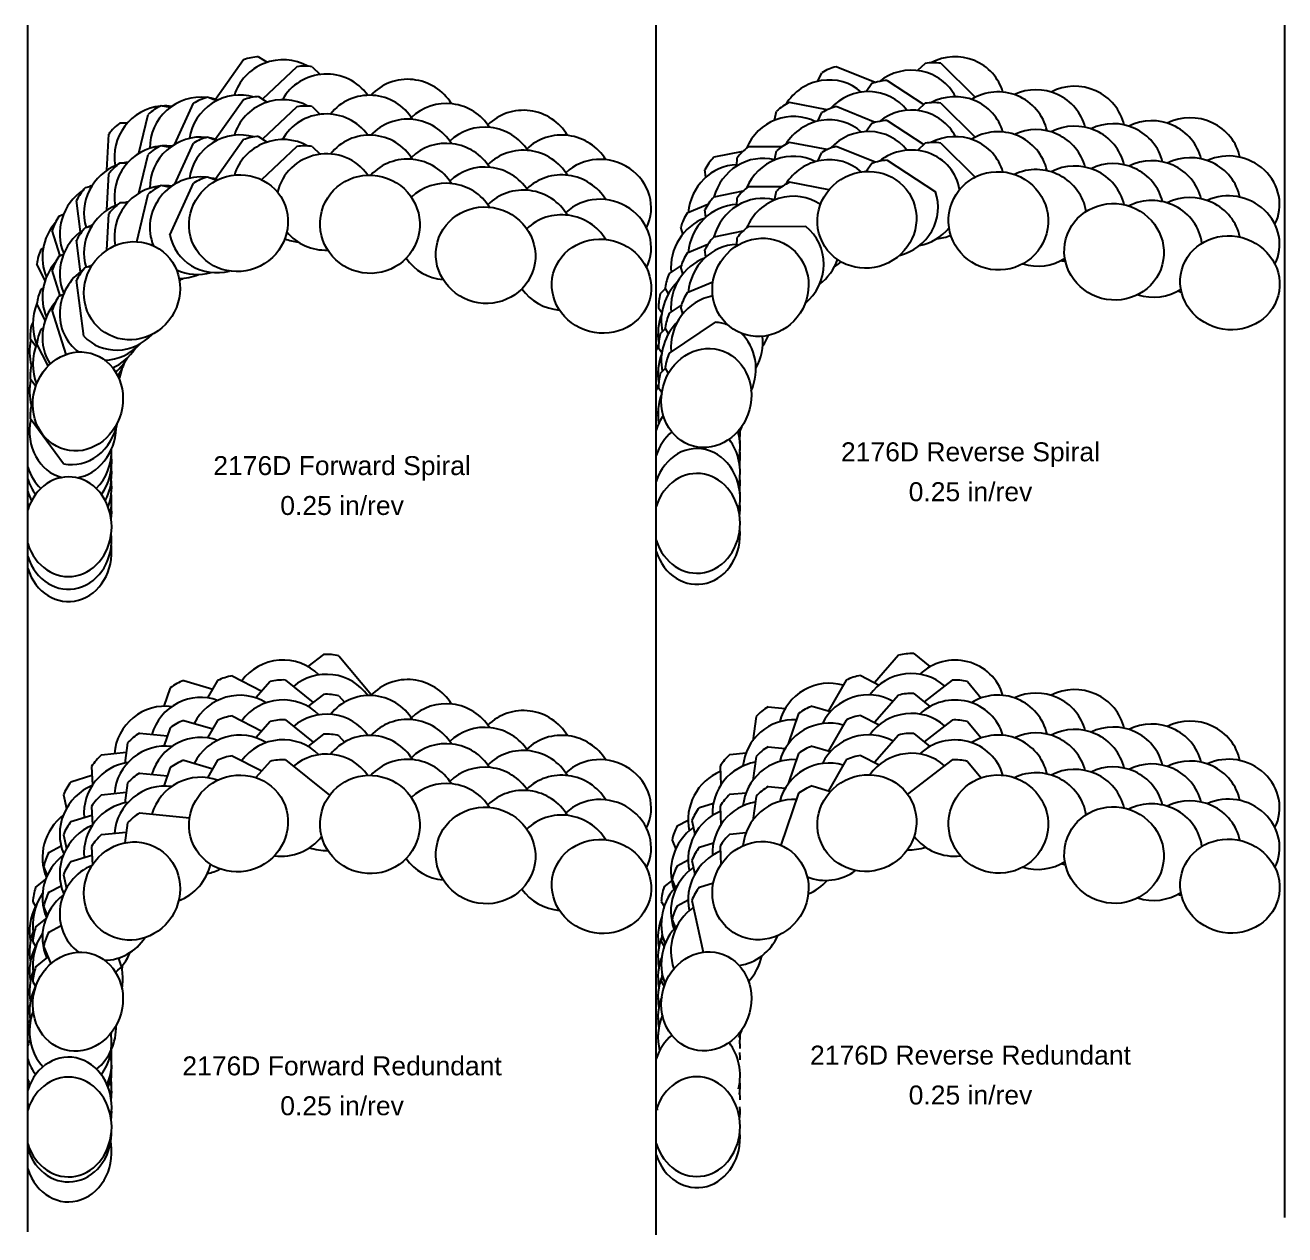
# Model space of a CAD drawing. Header units: inches. Extents: x -7.89 to 0, y -6.46 to 1.12.
import ezdxf
from ezdxf.enums import TextEntityAlignment as Align

# ---------------------------------------------------------------- set-up
doc = ezdxf.new("R2010")
doc.units = ezdxf.units.IN
doc.header["$MEASUREMENT"] = 0
for name, color, linetype, true_color in [('Blade_1', 30, 'Continuous', 0xff7f00), ('Blade_2', 7, 'Continuous', 0xcccc00), ('Blade_3', 7, 'Continuous', 0x00cc00), ('Blade_4', 7, 'Continuous', 0x00cccc), ('Blade_5', 7, 'Continuous', 0x0066cc), ('Blade_6', 190, 'Continuous', 0x7f00ff)]:
    doc.layers.add(name, color=color, linetype=linetype, true_color=true_color)
doc.layers.add('Gage_Line', color=7, linetype='Continuous')
doc.styles.get("Standard").update_dxf_attribs({"font": 'arial.ttf'})

msp = doc.modelspace()

# ---------------------------------------------------------------- linework, layer by layer
at = {"layer": 'Blade_1'}
for centre, major_axis, ratio, start_param, end_param in [((-1.7943, 0.3935), (0.3019, -0.0809), 0.984808, 6.757505, 8.681427), ((-6.555, 0.3785), (0.2793, 0.1401), 0.963048, 0.799484, 2.557183), ((-5.7318, 0.3722), (0.3019, -0.0809), 0.984808, 7.081616, 9.026073), ((-2.6175, 0.3998), (0.2793, 0.1401), 0.963048, 6.463639, 8.232164), ((-5.0068, 0.178), (0.3019, -0.0809), 0.965926, 7.098248, 8.910519), ((-1.0693, 0.1993), (0.3019, -0.0809), 0.965926, 6.766873, 8.588475), ((-6.555, 0.1285), (0.2793, 0.1401), 0.963048, 0.799484, 2.557183), ((-5.7318, 0.1222), (0.3019, -0.0809), 0.984808, 7.081616, 9.026073), ((-2.6175, 0.1498), (0.2793, 0.1401), 0.963048, 6.463639, 8.232164), ((-1.7943, 0.1435), (0.3019, -0.0809), 0.984808, 6.757505, 8.681427), ((-0.3433, 0.0048), (0.3019, -0.0809), 0.939693, 6.09199, 8.57788), ((-7.2224, -0.0447), (0.1702, 0.2621), 0.948815, 0.90895, 2.467674), ((-7.2224, -0.0447), (0.1702, 0.2621), 0.948815, 0.683458, 0.779536), ((-5.0068, -0.072), (0.3019, -0.0809), 0.965926, 7.098248, 8.910519), ((-4.2808, -0.0165), (0.3019, -0.0809), 0.939693, 6.09199, 8.902875), ((-3.2849, -0.0234), (0.1702, 0.2621), 0.948815, 6.587454, 8.191588), ((-1.0693, -0.0507), (0.3019, -0.0809), 0.965926, 6.766873, 8.588475), ((-7.2224, -0.2947), (0.1702, 0.2621), 0.948815, 0.683458, 0.779536), ((-4.2808, -0.2665), (0.3019, -0.0809), 0.939693, 6.09199, 8.902875), ((-3.2849, -0.2734), (0.1702, 0.2621), 0.948815, 6.587454, 8.191588), ((-0.3433, -0.2452), (0.3019, -0.0809), 0.939693, 6.09199, 8.57788), ((-7.2224, -0.2947), (0.1702, 0.2621), 0.948815, 0.90895, 2.467674), ((-3.6241, -0.7171), (0.0812, 0.3018), 0.896171, 7.266464, 8.363744), ((-7.5616, -0.7384), (0.0812, 0.3018), 0.896171, 1.432444, 2.277571), ((-3.6241, -0.9671), (0.0812, 0.3018), 0.896171, 7.266464, 8.363744), ((-7.5616, -0.9884), (0.0812, 0.3018), 0.896171, 1.432444, 2.277571), ((-7.5616, -0.9884), (0.0812, 0.3018), 0.896171, 4.588932, 4.802907), ((-3.6829, -1.5022), (0, 0.3125), 0.866025, 4.678463, 4.821782), ((-7.6204, -1.5235), (0, 0.3125), 0.866025, 4.678463, 4.678722), ((-7.6204, -2.0235), (0, 0.3125), 0.866025, 1.916735, 7.508043), ((-7.6204, -1.7735), (0, 0.3125), 0.866025, 4.300872, 4.834829), ((-3.6829, -2.0022), (0, 0.3125), 0.866025, 1.916735, 7.508043), ((-3.6829, -1.7522), (0, 0.3125), 0.866025, 4.561732, 4.821782), ((-7.6204, -1.7735), (0, 0.3125), 0.866025, 1.916735, 1.982313), ((-6.555, -3.3831), (0.2793, 0.1401), 0.963048, 6.810381, 8.513276), ((-5.7318, -3.3894), (0.3019, -0.0809), 0.984808, 7.081616, 9.026073), ((-2.6175, -3.3808), (0.2793, 0.1401), 0.963048, 6.849893, 8.524975), ((-1.7943, -3.3871), (0.3019, -0.0809), 0.984808, 6.757505, 8.681427), ((-5.0068, -3.5836), (0.3019, -0.0809), 0.965926, 7.098248, 8.910519), ((-1.7943, -3.6371), (0.3019, -0.0809), 0.984808, 6.757505, 8.681427), ((-1.0693, -3.5813), (0.3019, -0.0809), 0.965926, 6.766873, 8.588475), ((-6.555, -3.6331), (0.2793, 0.1401), 0.963048, 6.810381, 8.513276), ((-5.7318, -3.6394), (0.3019, -0.0809), 0.984808, 7.081616, 9.026073), ((-2.6175, -3.6308), (0.2793, 0.1401), 0.963048, 6.849893, 8.524975), ((-4.2808, -3.7781), (0.3019, -0.0809), 0.939693, 6.09199, 8.902875), ((-0.3433, -3.7758), (0.3019, -0.0809), 0.939693, 6.09199, 8.57788), ((-7.2224, -3.8063), (0.1702, 0.2621), 0.948815, 6.966643, 8.535827), ((-5.0068, -3.8336), (0.3019, -0.0809), 0.965926, 7.098248, 8.910519), ((-3.2849, -3.804), (0.1702, 0.2621), 0.948815, 6.991856, 8.50098), ((-1.0693, -3.8313), (0.3019, -0.0809), 0.965926, 6.766873, 8.588475), ((-4.2808, -4.0281), (0.3019, -0.0809), 0.939693, 6.09199, 8.902875), ((-0.3433, -4.0258), (0.3019, -0.0809), 0.939693, 6.09199, 8.57788), ((-7.2224, -4.0563), (0.1702, 0.2621), 0.948815, 6.966643, 8.535827), ((-3.2849, -4.054), (0.1702, 0.2621), 0.948815, 6.991856, 8.50098), ((-7.5616, -4.5), (0.0812, 0.3018), 0.896171, 1.190706, 2.065495), ((-3.6241, -4.4977), (0.0812, 0.3018), 0.896171, 7.266464, 8.560756), ((-7.5616, -4.75), (0.0812, 0.3018), 0.896171, 1.190706, 2.065495), ((-3.6241, -4.7477), (0.0812, 0.3018), 0.896171, 7.266464, 8.560756), ((-7.5616, -4.75), (0.0812, 0.3018), 0.896171, 4.801008, 4.879936), ((-7.6204, -5.2851), (0, 0.3125), 0.866025, 7.386571, 7.508043), ((-3.6829, -5.2828), (0, 0.3125), 0.866025, 4.678463, 4.821782), ((-7.6204, -5.2851), (0, 0.3125), 0.866025, 4.559861, 4.678722), ((-7.6204, -5.7851), (0, 0.3125), 0.866025, 1.916735, 7.508043), ((-7.6204, -5.5351), (0, 0.3125), 0.866025, 4.511031, 4.963069), ((-3.6829, -5.7828), (0, 0.3125), 0.866025, 1.916735, 7.508043), ((-3.6829, -5.5328), (0, 0.3125), 0.866025, 4.561732, 4.821782), ((-7.6204, -5.5351), (0, 0.3125), 0.866025, 1.916735, 1.982313), ((-3.6829, -5.5541), (0, 0.3125), 0.866025, 1.916735, 1.982313)]:
    msp.add_ellipse(centre, major_axis=major_axis, ratio=ratio, start_param=start_param, end_param=end_param, dxfattribs=at)
for centre, major_axis, ratio in [((-2.6175, -0.1002), (0.2793, 0.1401), 0.963048), ((-6.555, -0.1215), (0.2793, 0.1401), 0.963048), ((-5.7318, -0.1278), (0.3019, -0.0809), 0.984808), ((-1.7943, -0.1065), (0.3019, -0.0809), 0.984808), ((-5.0068, -0.322), (0.3019, -0.0809), 0.965926), ((-1.0693, -0.3007), (0.3019, -0.0809), 0.965926), ((-7.2224, -0.5447), (0.1702, 0.2621), 0.948815), ((-4.2808, -0.5165), (0.3019, -0.0809), 0.939693), ((-3.2849, -0.5234), (0.1702, 0.2621), 0.948815), ((-0.3433, -0.4952), (0.3019, -0.0809), 0.939693), ((-7.5616, -1.2384), (0.0812, 0.3018), 0.896171), ((-3.6241, -1.2171), (0.0812, 0.3018), 0.896171), ((-6.555, -3.8831), (0.2793, 0.1401), 0.963048), ((-5.7318, -3.8894), (0.3019, -0.0809), 0.984808), ((-2.6175, -3.8808), (0.2793, 0.1401), 0.963048), ((-1.7943, -3.8871), (0.3019, -0.0809), 0.984808), ((-5.0068, -4.0836), (0.3019, -0.0809), 0.965926), ((-1.0693, -4.0813), (0.3019, -0.0809), 0.965926), ((-7.2224, -4.3063), (0.1702, 0.2621), 0.948815), ((-4.2808, -4.2781), (0.3019, -0.0809), 0.939693), ((-3.2849, -4.304), (0.1702, 0.2621), 0.948815), ((-0.3433, -4.2758), (0.3019, -0.0809), 0.939693), ((-3.6241, -4.9977), (0.0812, 0.3018), 0.896171), ((-7.5616, -5), (0.0812, 0.3018), 0.896171)]:
    msp.add_ellipse(centre, major_axis=major_axis, ratio=ratio, dxfattribs=at)
at = {"layer": 'Blade_2'}
for p, q in [((-2.5863, 0.7533), (-2.622, 0.7028)), ((-2.4916, 0.773), (-2.2607, 0.6225)), ((-6.6939, 0.6455), (-6.7488, 0.6676)), ((-6.9535, 0.3734), (-6.838, 0.6299)), ((-2.5863, 0.5033), (-2.622, 0.4528)), ((-2.4916, 0.523), (-2.2607, 0.3725)), ((-6.6939, 0.3955), (-6.7488, 0.4176)), ((-6.9535, 0.1234), (-6.838, 0.3799)), ((-3.152, 0.3568), (-3.3617, 0.3564)), ((-3.4331, 0.2371), (-3.4306, 0.2883)), ((-2.5863, 0.2533), (-2.622, 0.2028)), ((-2.4916, 0.273), (-2.1878, 0.0751)), ((-6.6939, 0.1455), (-6.7488, 0.1676)), ((-7.4765, 0.1081), (-7.5152, 0.1004)), ((-6.9847, -0.1958), (-6.838, 0.1299)), ((-3.152, 0.1068), (-3.3617, 0.1064)), ((-7.5445, -0.1753), (-7.5703, 0.0212)), ((-3.4331, -0.0129), (-3.4306, 0.0383)), ((-7.4765, -0.1419), (-7.5152, -0.1496)), ((-3.0012, -0.1429), (-3.3617, -0.1436)), ((-7.5445, -0.4253), (-7.5703, -0.2288)), ((-3.4331, -0.2629), (-3.4306, -0.2117)), ((-7.4765, -0.3919), (-7.5152, -0.3996)), ((-3.781, -0.3856), (-3.8564, -0.4361)), ((-7.5242, -0.8296), (-7.5703, -0.4788)), ((-3.8618, -0.5641), (-3.8811, -0.5263)), ((-3.781, -0.6356), (-3.8564, -0.6861)), ((-7.8439, -0.7488), (-7.8508, -0.7557)), ((-3.8618, -0.8141), (-3.8811, -0.7763)), ((-3.5676, -0.7426), (-3.8564, -0.9361)), ((-7.8255, -0.894), (-7.8611, -0.8462)), ((-7.8439, -0.9988), (-7.8508, -1.0057)), ((-7.8255, -1.144), (-7.8611, -1.0962)), ((-3.8618, -1.0641), (-3.8811, -1.0263)), ((-7.8439, -1.2488), (-7.8508, -1.2557)), ((-7.6507, -1.6287), (-7.8611, -1.3462)), ((-6.3577, -2.9944), (-6.446, -3.096)), ((-6.2616, -2.9842), (-6.0869, -3.1245)), ((-2.0843, -2.985), (-2.2595, -3.1206)), ((-1.9882, -2.9939), (-1.9019, -3.0971)), ((-2.9605, -3.1479), (-2.8455, -3.1819)), ((-6.2616, -3.2342), (-6.0869, -3.3745)), ((-3.0457, -3.194), (-3.1105, -3.3842)), ((-2.0843, -3.235), (-2.2595, -3.3706)), ((-6.3577, -3.2444), (-6.446, -3.346)), ((-1.9882, -3.2439), (-1.9019, -3.3471)), ((-7.2499, -3.3787), (-7.2675, -3.5045)), ((-7.1749, -3.3174), (-7.0006, -3.3342)), ((-3.0457, -3.444), (-3.1105, -3.6342)), ((-2.9605, -3.3979), (-2.8455, -3.4319)), ((-6.3577, -3.4944), (-6.446, -3.596)), ((-6.2616, -3.4842), (-5.9846, -3.7067)), ((-2.0843, -3.485), (-2.3627, -3.7004)), ((-1.9882, -3.4939), (-1.9019, -3.5971)), ((-7.2499, -3.6287), (-7.2675, -3.7545)), ((-7.1749, -3.5674), (-7.0006, -3.5842)), ((-3.0457, -3.694), (-3.1566, -4.0195)), ((-2.9605, -3.6479), (-2.8455, -3.6819)), ((-3.6672, -3.7821), (-3.5798, -3.7553)), ((-7.1749, -3.8174), (-6.8618, -3.8475)), ((-3.7148, -3.8653), (-3.6961, -3.9508)), ((-7.2499, -3.8787), (-7.2675, -4.0045)), ((-7.7438, -4.0642), (-7.6671, -4.0229)), ((-3.6672, -4.0321), (-3.5798, -4.0053)), ((-7.7762, -4.1529), (-7.7535, -4.2089)), ((-3.7148, -4.1153), (-3.6961, -4.2008)), ((-3.6672, -4.2821), (-3.5798, -4.2553)), ((-7.7438, -4.3142), (-7.6671, -4.2729)), ((-7.7762, -4.4029), (-7.7535, -4.4589)), ((-3.7148, -4.3653), (-3.6438, -4.6897)), ((-7.7438, -4.5642), (-7.6671, -4.5229)), ((-7.7762, -4.6529), (-7.7315, -4.7628))]:
    msp.add_line(p, q, dxfattribs=at)
for centre, major_axis, ratio, start_param, end_param in [((-2.4823, 0.4706), (0.2882, 0.1208), 0.963726, 7.499997, 7.811257), ((-6.6815, 0.373), (0.2591, 0.1747), 0.96233, 1.215076, 1.526647), ((-2.4823, 0.2206), (0.2882, 0.1208), 0.963726, 7.499997, 7.811257), ((-6.6815, 0.123), (0.2591, 0.1747), 0.96233, 1.215076, 1.526647), ((-3.1918, 0.1095), (0.1865, 0.2508), 0.954517, 7.539379, 7.850762), ((-2.4823, -0.0294), (0.2882, 0.1208), 0.963726, 7.499997, 7.811257), ((-6.6815, -0.127), (0.2591, 0.1747), 0.96233, 1.215076, 1.526647), ((-7.3055, -0.1082), (0.1542, 0.2718), 0.942879, 1.318807, 1.628783), ((-3.1918, -0.1405), (0.1865, 0.2508), 0.954517, 7.539379, 7.850762), ((-2.4823, -0.0294), (0.2882, 0.1208), 0.963726, 4.54988, 6.22518), ((-7.3055, -0.3582), (0.1542, 0.2718), 0.942879, 1.318807, 1.628783), ((-3.1918, -0.3905), (0.1865, 0.2508), 0.954517, 7.539379, 7.850762), ((-3.1918, -0.3905), (0.1865, 0.2508), 0.954517, 4.46523, 6.265596), ((-6.6815, -0.127), (0.2591, 0.1747), 0.96233, 2.758611, 4.362393), ((-7.3055, -0.6082), (0.1542, 0.2718), 0.942879, 1.318807, 1.628783), ((-3.5986, -0.5519), (0.0975, 0.2969), 0.903577, 7.759139, 8.059724), ((-3.5986, -0.8019), (0.0975, 0.2969), 0.903577, 7.759139, 8.059724), ((-7.584, -0.8234), (0.0683, 0.3049), 0.880809, 1.546067, 1.83907), ((-3.5986, -1.0519), (0.0975, 0.2969), 0.903577, 6.239744, 6.522893), ((-7.3055, -0.6082), (0.1542, 0.2718), 0.942879, 2.863355, 4.454162), ((-3.5986, -1.0519), (0.0975, 0.2969), 0.903577, 4.600903, 5.894285), ((-3.5986, -1.0519), (0.0975, 0.2969), 0.903577, 7.759139, 8.059724), ((-7.584, -1.0734), (0.0683, 0.3049), 0.880809, 1.546067, 1.83907), ((-7.584, -1.3234), (0.0683, 0.3049), 0.880809, 1.546067, 1.83907), ((-7.584, -1.3234), (0.0683, 0.3049), 0.880809, 3.147676, 4.758754), ((-3.6829, -1.846), (0, 0.3125), 0.866025, 4.4598, 7.508043), ((-7.6204, -1.6033), (0, 0.3125), 0.866025, 4.561641, 4.840427), ((-3.6829, -1.596), (0, 0.3125), 0.866025, 4.571183, 4.82882), ((-7.6204, -1.8533), (0, 0.3125), 0.866025, 4.436594, 4.840427), ((-7.6204, -2.1033), (0, 0.3125), 0.866025, 1.916735, 4.840427), ((-6.2822, -3.2862), (0.2991, 0.0906), 0.964323, 7.503453, 7.814498), ((-2.0676, -3.2862), (0.3113, 0.0272), 0.965239, 7.512742, 7.823347), ((-2.8656, -3.4346), (0.2417, 0.198), 0.961565, 7.500239, 7.811884), ((-6.2822, -3.5362), (0.2991, 0.0906), 0.964323, 7.503453, 7.814498), ((-2.0676, -3.5362), (0.3113, 0.0272), 0.965239, 7.512742, 7.823347), ((-7.0279, -3.5806), (0.2019, 0.2385), 0.959956, 7.508402, 7.820057), ((-2.8656, -3.6846), (0.2417, 0.198), 0.961565, 7.500239, 7.811884), ((-6.2822, -3.7862), (0.2991, 0.0906), 0.964323, 7.503453, 7.814498), ((-2.0676, -3.7862), (0.3113, 0.0272), 0.965239, 7.512742, 7.823347), ((-7.0279, -3.8306), (0.2019, 0.2385), 0.959956, 7.508402, 7.820057), ((-2.8656, -3.9346), (0.2417, 0.198), 0.961565, 7.500239, 7.811884), ((-3.4425, -3.9684), (0.1429, 0.2779), 0.930939, 7.651162, 7.959277), ((-7.0279, -4.0806), (0.2019, 0.2385), 0.959956, 7.508402, 7.820057), ((-6.2822, -3.7862), (0.2991, 0.0906), 0.964323, 4.272285, 5.349277), ((-2.0676, -3.7862), (0.3113, 0.0272), 0.965239, 9.961775, 11.02739), ((-7.4953, -4.204), (0.1141, 0.2909), 0.910856, 7.727559, 8.030791), ((-3.4425, -4.2184), (0.1429, 0.2779), 0.930939, 7.651162, 7.959277), ((-7.0279, -4.0806), (0.2019, 0.2385), 0.959956, 4.189812, 5.20631), ((-2.8656, -3.9346), (0.2417, 0.198), 0.961565, 9.905362, 10.939057), ((-7.4953, -4.454), (0.1141, 0.2909), 0.910856, 7.727559, 8.030791), ((-3.4425, -4.4684), (0.1429, 0.2779), 0.930939, 7.651162, 7.959277), ((-7.4953, -4.704), (0.1141, 0.2909), 0.910856, 7.727559, 8.030791), ((-3.6554, -4.7066), (0.0543, 0.3077), 0.864592, 7.635915, 8.257814), ((-3.4425, -4.4684), (0.1429, 0.2779), 0.930939, 10.012406, 11.052335), ((-3.6554, -4.9566), (0.0543, 0.3077), 0.864592, 7.635915, 8.257814), ((-7.6204, -5.2551), (0, 0.3125), 0.866025, 7.377204, 7.508043), ((-3.6554, -5.2066), (0.0543, 0.3077), 0.864592, 7.599944, 8.333389), ((-7.6204, -5.2551), (0, 0.3125), 0.866025, 4.007352, 4.896333), ((-7.6204, -5.2551), (0, 0.3125), 0.866025, 8.19992, 8.559019)]:
    msp.add_ellipse(centre, major_axis=major_axis, ratio=ratio, start_param=start_param, end_param=end_param, dxfattribs=at)
at = {"layer": 'Blade_3'}
for centre, major_axis, ratio, start_param, end_param in [((-6.0051, 0.5113), (0.3113, 0.0272), 0.965239, 6.78649, 8.846809), ((-2.3447, 0.5349), (0.2991, 0.0906), 0.964323, 6.446089, 8.246823), ((-1.5526, 0.4121), (0.3019, -0.0809), 0.965926, 6.779281, 8.576487), ((-6.8031, 0.3629), (0.2417, 0.198), 0.961565, 0.745489, 2.484093), ((-6.8031, 0.3629), (0.2417, 0.198), 0.961565, 0.512935, 0.695603), ((-5.2485, 0.326), (0.3019, -0.0809), 0.965926, 7.084526, 8.905881), ((-6.0051, 0.2613), (0.3113, 0.0272), 0.965239, 6.78649, 8.846809), ((-3.0904, 0.2405), (0.2019, 0.2385), 0.959956, 6.492692, 8.176024), ((-2.3447, 0.2849), (0.2991, 0.0906), 0.964323, 6.446089, 8.246823), ((-1.5526, 0.1621), (0.3019, -0.0809), 0.965926, 6.779281, 8.576487), ((-0.8277, 0.2178), (0.3019, -0.0809), 0.965926, 6.765809, 8.603136), ((-6.8031, 0.1129), (0.2417, 0.198), 0.961565, 0.745489, 2.484093), ((-6.8031, 0.1129), (0.2417, 0.198), 0.961565, 0.512935, 0.695603), ((-4.5235, 0.1318), (0.3019, -0.0809), 0.953717, 7.061978, 8.912332), ((-6.0051, 0.0113), (0.3113, 0.0272), 0.965239, 6.78649, 9.130339), ((-5.2485, 0.076), (0.3019, -0.0809), 0.965926, 7.084526, 8.905881), ((-2.3447, 0.0349), (0.2991, 0.0906), 0.964323, 6.158468, 8.246823), ((-3.0904, -0.0095), (0.2019, 0.2385), 0.959956, 6.492692, 8.176024), ((-0.8277, -0.0322), (0.3019, -0.0809), 0.965926, 6.765809, 8.603136), ((-6.8031, -0.1371), (0.2417, 0.198), 0.961565, 0.745489, 2.860215), ((-6.8031, -0.1371), (0.2417, 0.198), 0.961565, 0.512935, 0.695603), ((-4.5235, -0.1182), (0.3019, -0.0809), 0.953717, 7.061978, 8.912332), ((-1.5526, -0.0879), (0.3019, -0.0809), 0.965926, 6.687871, 8.576487), ((-7.38, -0.1709), (0.1429, 0.2779), 0.930939, 1.025749, 2.493799), ((-7.38, -0.1709), (0.1429, 0.2779), 0.930939, 0.819505, 0.917027), ((-5.2485, -0.174), (0.3019, -0.0809), 0.965926, 7.084526, 8.905881), ((-3.0904, -0.2595), (0.2019, 0.2385), 0.959956, 6.369778, 8.176024), ((-0.8277, -0.2822), (0.3019, -0.0809), 0.965926, 6.671882, 8.603136), ((-4.5235, -0.3682), (0.3019, -0.0809), 0.953717, 7.061978, 8.912332), ((-7.38, -0.4209), (0.1429, 0.2779), 0.930939, 0.819505, 0.917027), ((-3.5578, -0.3829), (0.1141, 0.2909), 0.910856, 6.961275, 8.345552), ((-2.3447, 0.0349), (0.2991, 0.0906), 0.964323, 4.608779, 5.316577), ((-7.38, -0.4209), (0.1429, 0.2779), 0.930939, 1.025749, 2.493799), ((-6.0051, 0.0113), (0.3113, 0.0272), 0.965239, 3.719233, 4.657974), ((-7.38, -0.6709), (0.1429, 0.2779), 0.930939, 0.819505, 0.917027), ((-5.2485, -0.174), (0.3019, -0.0809), 0.965926, 3.99856, 4.887227), ((-3.5578, -0.6329), (0.1141, 0.2909), 0.910856, 6.961275, 8.345552), ((-3.0904, -0.2595), (0.2019, 0.2385), 0.959956, 4.476873, 5.098739), ((-1.5526, -0.0879), (0.3019, -0.0809), 0.965926, 4.676319, 5.561837), ((-7.38, -0.6709), (0.1429, 0.2779), 0.930939, 1.025749, 3.005559), ((-6.8031, -0.1371), (0.2417, 0.198), 0.961565, 3.570328, 4.298155), ((-4.5235, -0.3682), (0.3019, -0.0809), 0.953717, 3.998646, 4.896426), ((-0.8277, -0.2822), (0.3019, -0.0809), 0.965926, 4.661957, 5.570349), ((-3.5578, -0.8829), (0.1141, 0.2909), 0.910856, 6.779835, 8.345552), ((-7.5929, -0.9091), (0.0543, 0.3077), 0.864592, 1.536867, 2.066309), ((-3.5578, -0.8829), (0.1141, 0.2909), 0.910856, 4.560233, 5.228229), ((-7.38, -0.6709), (0.1429, 0.2779), 0.930939, 3.599394, 4.427242), ((-7.5929, -1.1591), (0.0543, 0.3077), 0.864592, 1.536867, 2.066309), ((-3.6829, -1.184), (0, 0.3125), 0.866025, 7.403022, 7.508043), ((-3.6829, -1.434), (0, 0.3125), 0.866025, 7.403022, 7.508043), ((-7.5929, -1.4091), (0.0543, 0.3077), 0.864592, 1.536867, 3.094651), ((-7.5929, -1.4091), (0.0543, 0.3077), 0.864592, 3.438414, 4.869674), ((-3.6829, -1.684), (0, 0.3125), 0.866025, 6.903383, 7.508043), ((-3.6829, -1.684), (0, 0.3125), 0.866025, 4.450131, 5.441848), ((-3.6829, -1.434), (0, 0.3125), 0.866025, 4.568802, 4.738616), ((-7.6204, -1.6802), (0, 0.3125), 0.866025, 4.562494, 4.835679), ((-7.6204, -1.9302), (0, 0.3125), 0.866025, 4.562494, 4.835679), ((-7.6204, -2.1802), (0, 0.3125), 0.866025, 1.916735, 4.835679), ((-6.0051, -3.2503), (0.3113, 0.0272), 0.965239, 6.78649, 8.490027), ((-2.3447, -3.2457), (0.2991, 0.0906), 0.964323, 6.814952, 8.530555), ((-1.5526, -3.3685), (0.3019, -0.0809), 0.965926, 6.779281, 8.576487), ((-6.8031, -3.3987), (0.2417, 0.198), 0.961565, 6.79612, 8.474507), ((-5.2485, -3.4356), (0.3019, -0.0809), 0.965926, 7.084526, 8.905881), ((-6.0051, -3.5003), (0.3113, 0.0272), 0.965239, 6.78649, 8.490027), ((-3.0904, -3.5401), (0.2019, 0.2385), 0.959956, 6.903237, 8.480375), ((-2.3447, -3.4957), (0.2991, 0.0906), 0.964323, 6.814952, 8.530555), ((-1.5526, -3.6185), (0.3019, -0.0809), 0.965926, 6.779281, 8.576487), ((-0.8277, -3.5628), (0.3019, -0.0809), 0.965926, 6.765809, 8.603136), ((-6.8031, -3.6487), (0.2417, 0.198), 0.961565, 6.79612, 8.474507), ((-5.2485, -3.6856), (0.3019, -0.0809), 0.965926, 7.084526, 8.905881), ((-4.5235, -3.6298), (0.3019, -0.0809), 0.953717, 7.061978, 8.912332), ((-6.0051, -3.7503), (0.3113, 0.0272), 0.965239, 6.78649, 8.490027), ((-2.3447, -3.7457), (0.2991, 0.0906), 0.964323, 6.814952, 8.530555), ((-3.0904, -3.7901), (0.2019, 0.2385), 0.959956, 6.903237, 8.480375), ((-0.8277, -3.8128), (0.3019, -0.0809), 0.965926, 6.765809, 8.603136), ((-6.8031, -3.8987), (0.2417, 0.198), 0.961565, 6.79612, 8.474507), ((-5.2485, -3.9356), (0.3019, -0.0809), 0.965926, 7.084526, 8.905881), ((-4.5235, -3.8798), (0.3019, -0.0809), 0.953717, 7.061978, 8.912332), ((-1.5526, -3.8685), (0.3019, -0.0809), 0.965926, 6.687871, 8.576487), ((-7.38, -3.9325), (0.1429, 0.2779), 0.930939, 7.102691, 8.776984), ((-3.0904, -4.0401), (0.2019, 0.2385), 0.959956, 6.903237, 8.480375), ((-0.8277, -4.0628), (0.3019, -0.0809), 0.965926, 6.671882, 8.603136), ((-4.5235, -4.1298), (0.3019, -0.0809), 0.953717, 7.061978, 8.912332), ((-7.38, -4.1825), (0.1429, 0.2779), 0.930939, 7.102691, 8.776984), ((-3.5578, -4.1636), (0.1141, 0.2909), 0.910856, 7.226648, 8.632791), ((-6.0051, -3.7503), (0.3113, 0.0272), 0.965239, 4.284443, 4.657974), ((-5.2485, -3.9356), (0.3019, -0.0809), 0.965926, 3.99856, 4.887227), ((-2.3447, -3.7457), (0.2991, 0.0906), 0.964323, 4.366742, 4.735392), ((-7.38, -4.4325), (0.1429, 0.2779), 0.930939, 7.102691, 9.288744), ((-6.8031, -3.8987), (0.2417, 0.198), 0.961565, 4.217243, 4.495445), ((-3.5578, -4.4136), (0.1141, 0.2909), 0.910856, 7.226648, 8.632791), ((-1.5526, -3.8685), (0.3019, -0.0809), 0.965926, 4.676319, 5.561837), ((-3.0904, -4.0401), (0.2019, 0.2385), 0.959956, 4.215176, 4.687607), ((-4.5235, -4.1298), (0.3019, -0.0809), 0.953717, 3.998646, 4.896426), ((-0.8277, -4.0628), (0.3019, -0.0809), 0.965926, 4.661957, 5.570349), ((-3.5578, -4.6636), (0.1141, 0.2909), 0.910856, 7.226648, 8.632791), ((-7.5929, -4.6707), (0.0543, 0.3077), 0.864592, 7.639468, 8.257814), ((-7.38, -4.4325), (0.1429, 0.2779), 0.930939, 3.599394, 4.590892), ((-3.5578, -4.6636), (0.1141, 0.2909), 0.910856, 4.306664, 4.895508), ((-7.5929, -4.9207), (0.0543, 0.3077), 0.864592, 7.639468, 8.257814), ((-3.6829, -5.0896), (0, 0.3125), 0.866025, 7.403022, 7.508043), ((-7.5929, -5.1707), (0.0543, 0.3077), 0.864592, 7.639468, 8.868757), ((-3.6829, -5.2146), (0, 0.3125), 0.866025, 7.403022, 7.508043), ((-7.5929, -5.1707), (0.0543, 0.3077), 0.864592, 3.921178, 4.93566), ((-3.6829, -5.2146), (0, 0.3125), 0.866025, 4.568802, 4.738616), ((-3.6829, -5.4646), (0, 0.3125), 0.866025, 6.903383, 7.508043), ((-3.6829, -5.4646), (0, 0.3125), 0.866025, 4.450131, 5.441848), ((-7.6204, -5.4418), (0, 0.3125), 0.866025, 4.562494, 4.811278), ((-7.6204, -5.6918), (0, 0.3125), 0.866025, 4.562494, 4.763077), ((-7.6204, -5.9418), (0, 0.3125), 0.866025, 1.916735, 4.965757)]:
    msp.add_ellipse(centre, major_axis=major_axis, ratio=ratio, start_param=start_param, end_param=end_param, dxfattribs=at)
at = {"layer": 'Blade_4'}
for p, q in [((-2.2527, 0.8801), (-2.3004, 0.835)), ((-2.1554, 0.8807), (-1.9385, 0.6678)), ((-6.1902, 0.8588), (-6.4047, 0.6559)), ((-6.0929, 0.8594), (-6.0431, 0.8106)), ((-2.8665, 0.5895), (-3.1032, 0.6353)), ((-7.1791, 0.3167), (-7.1211, 0.56)), ((-6.9838, 0.603), (-7.0407, 0.614)), ((-6.1902, 0.6088), (-6.4047, 0.4059)), ((-6.0929, 0.6094), (-6.0431, 0.5606)), ((-3.1973, 0.5239), (-3.1836, 0.5814)), ((-2.2527, 0.6301), (-2.3004, 0.585)), ((-2.1554, 0.6307), (-1.9385, 0.4178)), ((-6.9838, 0.353), (-7.0407, 0.364)), ((-6.1902, 0.3588), (-6.41, 0.1508)), ((-6.0929, 0.3594), (-6.0431, 0.3106)), ((-3.1973, 0.2739), (-3.1836, 0.3314)), ((-2.8665, 0.3395), (-3.1032, 0.3853)), ((-2.2527, 0.3801), (-2.3004, 0.335)), ((-2.1554, 0.3807), (-1.9385, 0.1678)), ((-7.1791, 0.0667), (-7.1211, 0.31)), ((-3.2663, 0.2343), (-3.2662, 0.2344)), ((-6.9838, 0.103), (-7.0407, 0.114)), ((-3.1973, 0.0239), (-3.1836, 0.0814)), ((-2.8554, 0.0873), (-3.1032, 0.1353)), ((-7.1919, -0.2373), (-7.1211, 0.06)), ((-7.6523, -0.0679), (-7.6816, -0.08)), ((-3.6141, -0.0046), (-3.7441, -0.0587)), ((-3.7704, -0.189), (-3.7841, -0.1453)), ((-7.6717, -0.3259), (-7.7216, -0.1666)), ((-3.6141, -0.2546), (-3.7441, -0.3087)), ((-7.6523, -0.3179), (-7.6816, -0.33)), ((-7.6717, -0.5759), (-7.7216, -0.4166)), ((-3.7704, -0.439), (-3.7841, -0.3953)), ((-3.5828, -0.4916), (-3.7441, -0.5587)), ((-7.6523, -0.5679), (-7.6816, -0.58)), ((-7.6349, -0.9435), (-7.7216, -0.6666)), ((-3.7704, -0.689), (-3.7841, -0.6453)), ((-6.6862, -2.9872), (-6.7484, -3.0963)), ((-6.594, -2.9585), (-6.4095, -3.054)), ((-2.7487, -2.9849), (-2.8588, -3.178)), ((-2.6565, -2.9562), (-2.5419, -3.0155)), ((-6.594, -3.2085), (-6.4095, -3.304)), ((-2.7487, -3.2349), (-2.8588, -3.428)), ((-2.6565, -3.2062), (-2.5419, -3.2655)), ((-6.6862, -3.2372), (-6.7484, -3.3463)), ((-7.4134, -3.4528), (-7.2581, -3.4372)), ((-6.594, -3.4585), (-6.4095, -3.554)), ((-3.4759, -3.4505), (-3.3749, -3.4403)), ((-2.6565, -3.4562), (-2.5419, -3.5155)), ((-7.4755, -3.5268), (-7.4706, -3.6441)), ((-6.6862, -3.4872), (-6.7484, -3.5963)), ((-3.538, -3.5245), (-3.5331, -3.6418)), ((-3.2663, -3.5463), (-3.2662, -3.5462)), ((-2.7487, -3.4849), (-2.8588, -3.678)), ((-7.4134, -3.7028), (-7.2581, -3.6872)), ((-3.4759, -3.7005), (-3.3749, -3.6903)), ((-7.4755, -3.7768), (-7.4706, -3.8941)), ((-3.538, -3.7745), (-3.5331, -3.8918)), ((-7.4134, -3.9528), (-7.2581, -3.9372)), ((-3.4759, -3.9505), (-3.3749, -3.9403)), ((-3.538, -4.0245), (-3.5331, -4.1418)), ((-7.4755, -4.0268), (-7.4706, -4.1441)), ((-7.4608, -4.1299), (-7.4608, -4.1311)), ((-7.8264, -4.2835), (-7.7627, -4.2314)), ((-3.8889, -4.2812), (-3.841, -4.242)), ((-7.8435, -4.3745), (-7.8249, -4.4041)), ((-3.906, -4.3722), (-3.8874, -4.4018)), ((-7.8264, -4.5335), (-7.7627, -4.4814)), ((-7.8435, -4.6245), (-7.8249, -4.6541)), ((-3.906, -4.6222), (-3.8874, -4.6518)), ((-7.8264, -4.7835), (-7.7489, -4.7201)), ((-7.8435, -4.8745), (-7.8249, -4.9041)), ((-3.906, -4.8722), (-3.8874, -4.9018))]:
    msp.add_line(p, q, dxfattribs=at)
for centre, major_axis, ratio, start_param, end_param in [((-2.206, 0.5822), (0.3068, 0.0593), 0.96483, 7.506646, 7.819874), ((-6.1435, 0.5609), (0.3068, 0.0593), 0.96483, 1.223461, 1.536689), ((-2.9816, 0.3592), (0.2227, 0.2192), 0.960767, 7.504265, 7.815919), ((-2.206, 0.3322), (0.3068, 0.0593), 0.96483, 7.506646, 7.819874), ((-6.9191, 0.3379), (0.2227, 0.2192), 0.960767, 1.221079, 1.532733), ((-6.1435, 0.3109), (0.3068, 0.0593), 0.96483, 1.223461, 1.536689), ((-6.9191, 0.0879), (0.2227, 0.2192), 0.960767, 1.221079, 1.532733), ((-6.1435, 0.0609), (0.3068, 0.0593), 0.96483, 1.223461, 1.536689), ((-2.9816, 0.1092), (0.2227, 0.2192), 0.960767, 7.504265, 7.815919), ((-2.206, 0.0822), (0.3068, 0.0593), 0.96483, 7.506646, 7.819874), ((-6.9191, -0.1621), (0.2227, 0.2192), 0.960767, 1.221079, 1.532733), ((-2.9816, -0.1408), (0.2227, 0.2192), 0.960767, 7.504265, 7.815919), ((-3.5053, -0.2225), (0.1265, 0.2858), 0.924298, 7.68306, 7.98941), ((-7.4428, -0.2438), (0.1265, 0.2858), 0.924298, 1.399875, 1.706224), ((-6.1435, 0.0609), (0.3068, 0.0593), 0.96483, 4.130256, 4.408952), ((-2.206, 0.0822), (0.3068, 0.0593), 0.96483, 4.612052, 4.902314), ((-3.5053, -0.4725), (0.1265, 0.2858), 0.924298, 7.68306, 7.98941), ((-7.4428, -0.4938), (0.1265, 0.2858), 0.924298, 1.399875, 1.706224), ((-2.9816, -0.1408), (0.2227, 0.2192), 0.960767, 4.499833, 4.672961), ((-6.9191, -0.1621), (0.2227, 0.2192), 0.960767, 3.928423, 4.330579), ((-7.4428, -0.7438), (0.1265, 0.2858), 0.924298, 1.399875, 1.706224), ((-3.5053, -0.7225), (0.1265, 0.2858), 0.924298, 7.68306, 7.98941), ((-3.5053, -0.7225), (0.1265, 0.2858), 0.924298, 4.518063, 4.765343), ((-7.6204, -1.0447), (0, 0.3125), 0.866025, 1.121059, 1.224858), ((-7.4428, -0.7438), (0.1265, 0.2858), 0.924298, 3.932742, 4.543908), ((-3.6829, -1.0234), (0, 0.3125), 0.866025, 7.375364, 7.508043), ((-7.6204, -1.0447), (0, 0.3125), 0.866025, 1.916735, 1.982313), ((-7.6204, -1.2947), (0, 0.3125), 0.866025, 1.121059, 1.224858), ((-3.6829, -1.2734), (0, 0.3125), 0.866025, 7.375364, 7.508043), ((-3.6829, -1.5234), (0, 0.3125), 0.866025, 7.173853, 7.508043), ((-7.6204, -1.2947), (0, 0.3125), 0.866025, 1.916735, 1.982313), ((-7.6204, -1.5447), (0, 0.3125), 0.866025, 1.121059, 1.224858), ((-3.6829, -1.5234), (0, 0.3125), 0.866025, 4.45257, 5.030237), ((-7.6204, -1.5447), (0, 0.3125), 0.866025, 3.839669, 4.746542), ((-7.6204, -1.5447), (0, 0.3125), 0.866025, 1.916735, 2.443517), ((-6.555, -3.2581), (0.2793, 0.1401), 0.963048, 7.529973, 7.840398), ((-2.6175, -3.2558), (0.2793, 0.1401), 0.963048, 7.529973, 7.840398), ((-6.555, -3.5081), (0.2793, 0.1401), 0.963048, 7.529973, 7.840398), ((-2.6175, -3.5058), (0.2793, 0.1401), 0.963048, 7.529973, 7.840398), ((-7.2224, -3.6813), (0.1702, 0.2621), 0.948815, 7.569772, 7.88064), ((-6.555, -3.7581), (0.2793, 0.1401), 0.963048, 7.529973, 7.840398), ((-3.2849, -3.679), (0.1702, 0.2621), 0.948815, 7.569772, 7.88064), ((-2.6175, -3.7558), (0.2793, 0.1401), 0.963048, 1.246788, 1.557213), ((-7.2224, -3.9313), (0.1702, 0.2621), 0.948815, 7.569772, 7.88064), ((-3.2849, -3.929), (0.1702, 0.2621), 0.948815, 7.569772, 7.88064), ((-7.2224, -4.1813), (0.1702, 0.2621), 0.948815, 7.569772, 7.88064), ((-3.2849, -4.179), (0.1702, 0.2621), 0.948815, 7.569772, 7.88064), ((-7.5616, -4.375), (0.0812, 0.3018), 0.896171, 1.508023, 1.805634), ((-3.6241, -4.3727), (0.0812, 0.3018), 0.896171, 7.791209, 8.088819), ((-7.5616, -4.625), (0.0812, 0.3018), 0.896171, 1.508023, 1.805634), ((-3.6241, -4.6227), (0.0812, 0.3018), 0.896171, 7.9426, 8.088819), ((-7.5616, -4.875), (0.0812, 0.3018), 0.896171, 4.801008, 5.449473), ((-7.5616, -4.625), (0.0812, 0.3018), 0.896171, 4.588932, 4.626312), ((-7.5616, -4.875), (0.0812, 0.3018), 0.896171, 1.508023, 1.805634), ((-3.6241, -4.8727), (0.0812, 0.3018), 0.896171, 1.659415, 1.805634), ((-7.6204, -5.1601), (0, 0.3125), 0.866025, 7.386571, 7.508043), ((-7.6204, -5.1601), (0, 0.3125), 0.866025, 4.559861, 4.603166), ((-7.6204, -5.6601), (0, 0.3125), 0.866025, 4.511031, 7.508043), ((-7.6204, -5.4101), (0, 0.3125), 0.866025, 4.300872, 4.963069), ((-7.6204, -5.4101), (0, 0.3125), 0.866025, 1.916735, 1.982313)]:
    msp.add_ellipse(centre, major_axis=major_axis, ratio=ratio, start_param=start_param, end_param=end_param, dxfattribs=at)
at = {"layer": 'Blade_5'}
for centre, major_axis, ratio, start_param, end_param in [((-6.2822, 0.6004), (0.2991, 0.0906), 0.964323, 0.742962, 2.57121), ((-2.0676, 0.6194), (0.3113, 0.0272), 0.965239, 6.463525, 8.266829), ((-5.4901, 0.4776), (0.3019, -0.0809), 0.965926, 7.07, 8.962124), ((-2.8656, 0.471), (0.2417, 0.198), 0.961565, 6.425126, 8.197208), ((-1.311, 0.4341), (0.3019, -0.0809), 0.965926, 6.754958, 8.618432), ((-6.2822, 0.3504), (0.2991, 0.0906), 0.964323, 0.742962, 2.57121), ((-2.0676, 0.3694), (0.3113, 0.0272), 0.965239, 6.463525, 8.266829), ((-7.0279, 0.306), (0.2019, 0.2385), 0.959956, 0.778728, 2.476284), ((-7.0279, 0.306), (0.2019, 0.2385), 0.959956, 0.543995, 0.74399), ((-4.7652, 0.2833), (0.3019, -0.0809), 0.965926, 7.055329, 8.923755), ((-5.4901, 0.2276), (0.3019, -0.0809), 0.965926, 7.07, 8.962124), ((-2.8656, 0.221), (0.2417, 0.198), 0.961565, 6.425126, 8.197208), ((-1.311, 0.1841), (0.3019, -0.0809), 0.965926, 6.754958, 8.618432), ((-0.586, 0.2399), (0.3019, -0.0809), 0.953717, 6.731057, 8.606149), ((-6.2822, 0.1004), (0.2991, 0.0906), 0.964323, 0.742962, 2.57121), ((-2.0676, 0.1194), (0.3113, 0.0272), 0.965239, 6.463525, 8.266829), ((-7.0279, 0.056), (0.2019, 0.2385), 0.959956, 0.778728, 2.476284), ((-7.0279, 0.056), (0.2019, 0.2385), 0.959956, 0.543995, 0.74399), ((-4.7652, 0.0333), (0.3019, -0.0809), 0.965926, 7.055329, 8.923755), ((-5.4901, -0.0224), (0.3019, -0.0809), 0.965926, 7.07, 8.962124), ((-3.4425, -0.0628), (0.1429, 0.2779), 0.930939, 6.754426, 8.277793), ((-2.8656, -0.029), (0.2417, 0.198), 0.961565, 6.425126, 8.197208), ((-1.311, -0.0659), (0.3019, -0.0809), 0.965926, 6.754958, 8.618432), ((-0.586, -0.0101), (0.3019, -0.0809), 0.953717, 6.731057, 8.606149), ((-7.0279, -0.194), (0.2019, 0.2385), 0.959956, 0.778728, 2.476284), ((-7.0279, -0.194), (0.2019, 0.2385), 0.959956, 0.543995, 0.74399), ((-4.7652, -0.2167), (0.3019, -0.0809), 0.965926, 7.055329, 8.923755), ((-0.586, -0.2601), (0.3019, -0.0809), 0.953717, 6.731057, 8.606149), ((-3.4425, -0.3128), (0.1429, 0.2779), 0.930939, 6.754426, 8.277793), ((-7.4953, -0.3174), (0.1141, 0.2909), 0.910856, 1.205829, 2.394922), ((-3.4425, -0.5628), (0.1429, 0.2779), 0.930939, 6.754426, 8.277793), ((-7.4953, -0.5674), (0.1141, 0.2909), 0.910856, 1.205829, 2.394922), ((-1.311, -0.0659), (0.3019, -0.0809), 0.965926, 4.675966, 4.763234), ((-7.0279, -0.194), (0.2019, 0.2385), 0.959956, 4.207347, 4.303569), ((-0.586, -0.2601), (0.3019, -0.0809), 0.953717, 4.688716, 4.766294), ((-7.4953, -0.8174), (0.1141, 0.2909), 0.910856, 1.205829, 2.565048), ((-3.6554, -0.801), (0.0543, 0.3077), 0.864592, 7.635915, 8.234837), ((-3.6554, -1.051), (0.0543, 0.3077), 0.864592, 7.635915, 8.234837), ((-7.4953, -0.8174), (0.1141, 0.2909), 0.910856, 4.17932, 4.55708), ((-3.6554, -1.301), (0.0543, 0.3077), 0.864592, 7.635915, 8.250719), ((-3.6554, -1.301), (0.0543, 0.3077), 0.864592, 4.384487, 4.566897), ((-3.6829, -1.5721), (0, 0.3125), 0.866025, 4.674069, 4.824401), ((-7.6204, -1.6185), (0, 0.3125), 0.866025, 4.007352, 4.830683), ((-7.6204, -1.6185), (0, 0.3125), 0.866025, 1.916735, 2.275834), ((-3.6829, -1.8221), (0, 0.3125), 0.866025, 4.674069, 4.824401), ((-3.6829, -2.0721), (0, 0.3125), 0.866025, 1.916735, 4.824401), ((-6.2822, -3.1612), (0.2991, 0.0906), 0.964323, 6.741183, 8.514793), ((-2.0676, -3.1612), (0.3113, 0.0272), 0.965239, 6.463525, 8.547832), ((-5.4901, -3.284), (0.3019, -0.0809), 0.965926, 7.07, 8.962124), ((-2.8656, -3.3096), (0.2417, 0.198), 0.961565, 6.860166, 8.505758), ((-1.311, -3.3465), (0.3019, -0.0809), 0.965926, 6.754958, 8.618432), ((-7.0279, -3.4556), (0.2019, 0.2385), 0.959956, 6.827181, 8.500942), ((-6.2822, -3.4112), (0.2991, 0.0906), 0.964323, 6.741183, 8.514793), ((-2.0676, -3.4112), (0.3113, 0.0272), 0.965239, 6.463525, 8.547832), ((-5.4901, -3.534), (0.3019, -0.0809), 0.965926, 7.07, 8.962124), ((-4.7652, -3.4783), (0.3019, -0.0809), 0.965926, 7.055329, 8.923755), ((-0.586, -3.5407), (0.3019, -0.0809), 0.953717, 6.731057, 8.606149), ((-2.8656, -3.5596), (0.2417, 0.198), 0.961565, 6.860166, 8.505758), ((-1.311, -3.5965), (0.3019, -0.0809), 0.965926, 6.754958, 8.618432), ((-7.0279, -3.7056), (0.2019, 0.2385), 0.959956, 6.827181, 8.500942), ((-6.2822, -3.6612), (0.2991, 0.0906), 0.964323, 6.741183, 8.514793), ((-2.0676, -3.6612), (0.3113, 0.0272), 0.965239, 6.463525, 8.547832), ((-4.7652, -3.7283), (0.3019, -0.0809), 0.965926, 7.055329, 8.923755), ((-5.4901, -3.784), (0.3019, -0.0809), 0.965926, 7.07, 8.962124), ((-2.8656, -3.8096), (0.2417, 0.198), 0.961565, 6.860166, 8.505758), ((-1.311, -3.8465), (0.3019, -0.0809), 0.965926, 6.754958, 8.618432), ((-0.586, -3.7907), (0.3019, -0.0809), 0.953717, 6.731057, 8.606149), ((-3.4425, -3.8434), (0.1429, 0.2779), 0.930939, 7.111852, 8.580485), ((-7.0279, -3.9556), (0.2019, 0.2385), 0.959956, 6.827181, 8.500942), ((-4.7652, -3.9783), (0.3019, -0.0809), 0.965926, 7.055329, 8.923755), ((-0.586, -4.0407), (0.3019, -0.0809), 0.953717, 6.731057, 8.606149), ((-7.4953, -4.079), (0.1141, 0.2909), 0.910856, 7.269094, 8.678107), ((-3.4425, -4.0934), (0.1429, 0.2779), 0.930939, 7.111852, 8.580485), ((-7.4953, -4.329), (0.1141, 0.2909), 0.910856, 7.269094, 8.678107), ((-3.4425, -4.3434), (0.1429, 0.2779), 0.930939, 7.111852, 8.580485), ((-1.311, -3.8465), (0.3019, -0.0809), 0.965926, 4.675966, 4.763234), ((-7.4953, -4.579), (0.1141, 0.2909), 0.910856, 7.269094, 8.695548), ((-0.586, -4.0407), (0.3019, -0.0809), 0.953717, 4.688716, 4.766294), ((-3.6554, -4.5816), (0.0543, 0.3077), 0.864592, 7.635915, 8.257814), ((-7.4953, -4.579), (0.1141, 0.2909), 0.910856, 4.17932, 4.685684), ((-3.6554, -4.8316), (0.0543, 0.3077), 0.864592, 7.635915, 8.257814), ((-3.6554, -5.0816), (0.0543, 0.3077), 0.864592, 7.635915, 8.257814), ((-3.6554, -5.0816), (0.0543, 0.3077), 0.864592, 4.384487, 4.566897), ((-7.6204, -5.3801), (0, 0.3125), 0.866025, 7.377204, 7.508043), ((-7.6204, -5.3801), (0, 0.3125), 0.866025, 4.247792, 4.937368), ((-3.6829, -5.3527), (0, 0.3125), 0.866025, 4.674069, 4.824401), ((-7.6204, -5.3801), (0, 0.3125), 0.866025, 8.19992, 8.318579), ((-3.6829, -5.6027), (0, 0.3125), 0.866025, 4.674069, 4.824401), ((-3.6829, -5.8527), (0, 0.3125), 0.866025, 1.916735, 4.824401)]:
    msp.add_ellipse(centre, major_axis=major_axis, ratio=ratio, start_param=start_param, end_param=end_param, dxfattribs=at)
at = {"layer": 'Blade_6'}
for p, q in [((-6.5238, 0.9021), (-6.6995, 0.6542)), ((-6.4291, 0.9218), (-6.3756, 0.887)), ((-2.9244, 0.7683), (-2.9005, 0.8213)), ((-2.5656, 0.7602), (-2.8113, 0.8591)), ((-6.5238, 0.6521), (-6.6995, 0.4042)), ((-6.4291, 0.6718), (-6.3756, 0.637)), ((-2.9244, 0.5183), (-2.9005, 0.5713)), ((-2.5656, 0.5102), (-2.8113, 0.6091)), ((-7.2522, 0.5053), (-7.2992, 0.5052)), ((-7.3792, 0.2102), (-7.3681, 0.4371)), ((-6.5238, 0.4021), (-6.6995, 0.1542)), ((-6.4291, 0.4218), (-6.3756, 0.387)), ((-3.3952, 0.3283), (-3.5777, 0.2918)), ((-2.9244, 0.2683), (-2.9005, 0.3213)), ((-2.5656, 0.2602), (-2.8113, 0.3591)), ((-7.2522, 0.2553), (-7.2992, 0.2552)), ((-7.3792, -0.0398), (-7.3681, 0.1871)), ((-3.6267, 0.1666), (-3.6328, 0.2127)), ((-7.2522, 0.0053), (-7.2992, 0.0052)), ((-3.3952, 0.0783), (-3.5777, 0.0418)), ((-7.3792, -0.2898), (-7.3681, -0.0629)), ((-3.6267, -0.0834), (-3.6328, -0.0373)), ((-3.3952, -0.1717), (-3.5777, -0.2082)), ((-7.7783, -0.2768), (-7.7939, -0.2872)), ((-3.6267, -0.3334), (-3.6328, -0.2873)), ((-7.7662, -0.4798), (-7.8186, -0.3775)), ((-7.7783, -0.5268), (-7.7939, -0.5372)), ((-3.8791, -0.5303), (-3.9133, -0.5643)), ((-7.7662, -0.7298), (-7.8186, -0.6275)), ((-3.9026, -0.6829), (-3.9236, -0.6548)), ((-7.7783, -0.7768), (-7.7939, -0.7872)), ((-3.8791, -0.7803), (-3.9133, -0.8143)), ((-7.7475, -1.0163), (-7.8186, -0.8775)), ((-3.9026, -0.9329), (-3.9236, -0.9048)), ((-3.8791, -1.0303), (-3.9133, -1.0643)), ((-3.9026, -1.1829), (-3.9236, -1.1548)), ((-6.0218, -2.8241), (-6.1199, -2.9)), ((-5.9257, -2.833), (-5.7214, -3.0773)), ((-2.4202, -2.8289), (-2.5698, -3.0011)), ((-2.3241, -2.8187), (-2.2227, -2.9002)), ((-6.898, -2.9871), (-6.7166, -3.0406)), ((-6.9832, -3.0331), (-7.0224, -3.1483)), ((-6.0218, -3.0741), (-6.1199, -3.15)), ((-2.3241, -3.0687), (-2.2227, -3.1502)), ((-5.9257, -3.083), (-5.8917, -3.1236)), ((-3.2374, -3.1519), (-3.1293, -3.1623)), ((-2.4202, -3.0789), (-2.5698, -3.2511)), ((-3.3124, -3.2132), (-3.3336, -3.3643)), ((-6.9832, -3.2831), (-7.0224, -3.3983)), ((-6.898, -3.2371), (-6.7166, -3.2906)), ((-6.0218, -3.3241), (-6.1199, -3.4)), ((-5.9257, -3.333), (-5.8917, -3.3736)), ((-2.4202, -3.3289), (-2.5698, -3.5011)), ((-2.3241, -3.3187), (-2.2227, -3.4002)), ((-3.3124, -3.4632), (-3.3336, -3.6143)), ((-3.2663, -3.4213), (-3.2662, -3.4212)), ((-3.2374, -3.4019), (-3.1293, -3.4123)), ((-6.9832, -3.5331), (-7.0224, -3.6483)), ((-6.898, -3.4871), (-6.7166, -3.5406)), ((-7.6047, -3.6212), (-7.4733, -3.5809)), ((-7.6523, -3.7044), (-7.6336, -3.7899)), ((-3.2374, -3.6519), (-3.1293, -3.6623)), ((-3.3124, -3.7132), (-3.3336, -3.8643)), ((-7.6047, -3.8712), (-7.4733, -3.8309)), ((-3.8063, -3.8988), (-3.7381, -3.862)), ((-7.6523, -3.9544), (-7.6336, -4.0399)), ((-3.8387, -3.9874), (-3.816, -4.0434)), ((-7.6047, -4.1212), (-7.4733, -4.0809)), ((-3.8063, -4.1488), (-3.7381, -4.112)), ((-7.6523, -4.2044), (-7.6336, -4.2899)), ((-3.8387, -4.2374), (-3.816, -4.2934)), ((-3.8063, -4.3988), (-3.7381, -4.362)), ((-3.8387, -4.4874), (-3.816, -4.5434))]:
    msp.add_line(p, q, dxfattribs=at)
for centre, major_axis, ratio, start_param, end_param in [((-6.4198, 0.6194), (0.2882, 0.1208), 0.963726, 1.216812, 1.528072), ((-2.744, 0.5645), (0.2591, 0.1747), 0.96233, 7.498262, 7.809832), ((-6.4198, 0.3694), (0.2882, 0.1208), 0.963726, 1.216812, 1.528072), ((-2.744, 0.3145), (0.2591, 0.1747), 0.96233, 7.498262, 7.809832), ((-7.1293, 0.2583), (0.1865, 0.2508), 0.954517, 1.256194, 1.567576), ((-6.4198, 0.1194), (0.2882, 0.1208), 0.963726, 1.216812, 1.528072), ((-2.744, 0.0645), (0.2591, 0.1747), 0.96233, 7.498262, 7.809832), ((-7.1293, 0.0083), (0.1865, 0.2508), 0.954517, 1.256194, 1.567576), ((-3.368, 0.0832), (0.1542, 0.2718), 0.942879, 7.601992, 7.911969), ((-7.1293, -0.2417), (0.1865, 0.2508), 0.954517, 1.256194, 1.567576), ((-3.368, -0.1668), (0.1542, 0.2718), 0.942879, 7.601992, 7.911969), ((-3.368, -0.4168), (0.1542, 0.2718), 0.942879, 7.601992, 7.911969), ((-7.5361, -0.4031), (0.0975, 0.2969), 0.903577, 1.475953, 1.776539), ((-7.5361, -0.6531), (0.0975, 0.2969), 0.903577, 1.475953, 1.776539), ((-3.6465, -0.6319), (0.0683, 0.3049), 0.880809, 7.829252, 8.122255), ((-7.5361, -0.9031), (0.0975, 0.2969), 0.903577, 1.475953, 1.776539), ((-3.6465, -0.8819), (0.0683, 0.3049), 0.880809, 7.829252, 8.122255), ((-7.5361, -0.9031), (0.0975, 0.2969), 0.903577, 4.395719, 4.709711), ((-3.6465, -1.1319), (0.0683, 0.3049), 0.880809, 7.829252, 8.122255), ((-7.6204, -1.6972), (0, 0.3125), 0.866025, 4.163038, 4.838652), ((-7.6204, -1.6972), (0, 0.3125), 0.866025, 1.916735, 2.120148), ((-3.6829, -1.9119), (0, 0.3125), 0.866025, 4.567347, 4.817963), ((-6.0051, -3.1253), (0.3113, 0.0272), 0.965239, 7.512742, 7.823347), ((-2.3447, -3.1207), (0.2991, 0.0906), 0.964323, 7.503453, 7.814498), ((-6.8031, -3.2737), (0.2417, 0.198), 0.961565, 7.500239, 7.811884), ((-6.0051, -3.3753), (0.3113, 0.0272), 0.965239, 7.512742, 7.823347), ((-2.3447, -3.3707), (0.2991, 0.0906), 0.964323, 7.503453, 7.814498), ((-3.0904, -3.4151), (0.2019, 0.2385), 0.959956, 7.508402, 7.820057), ((-6.8031, -3.5237), (0.2417, 0.198), 0.961565, 7.500239, 7.811884), ((-6.0051, -3.6253), (0.3113, 0.0272), 0.965239, 7.512742, 7.823347), ((-2.3447, -3.6207), (0.2991, 0.0906), 0.964323, 7.503453, 7.814498), ((-3.0904, -3.6651), (0.2019, 0.2385), 0.959956, 7.508402, 7.820057), ((-6.8031, -3.7737), (0.2417, 0.198), 0.961565, 7.500239, 7.811884), ((-7.38, -3.8075), (0.1429, 0.2779), 0.930939, 7.651162, 7.959277), ((-3.0904, -3.9151), (0.2019, 0.2385), 0.959956, 7.508402, 7.820057), ((-7.38, -4.0575), (0.1429, 0.2779), 0.930939, 7.651162, 7.959277), ((-3.5578, -4.0386), (0.1141, 0.2909), 0.910856, 7.727559, 8.030791), ((-7.38, -4.3075), (0.1429, 0.2779), 0.930939, 7.651162, 7.959277), ((-3.5578, -4.2886), (0.1141, 0.2909), 0.910856, 7.727559, 8.030791), ((-7.5929, -4.5457), (0.0543, 0.3077), 0.864592, 7.522258, 8.257814), ((-3.5578, -4.5386), (0.1141, 0.2909), 0.910856, 7.727559, 8.030791), ((-7.5929, -4.7957), (0.0543, 0.3077), 0.864592, 7.522258, 8.257814), ((-7.5929, -5.0457), (0.0543, 0.3077), 0.864592, 7.522258, 8.257814), ((-3.6829, -5.3396), (0, 0.3125), 0.866025, 7.403022, 7.508043), ((-7.6204, -5.3168), (0, 0.3125), 0.866025, 4.562494, 4.811278), ((-7.6204, -5.5668), (0, 0.3125), 0.866025, 4.562494, 4.965757), ((-3.6829, -5.6925), (0, 0.3125), 0.866025, 4.567347, 4.817963), ((-7.6204, -5.8168), (0, 0.3125), 0.866025, 1.916735, 4.763077)]:
    msp.add_ellipse(centre, major_axis=major_axis, ratio=ratio, start_param=start_param, end_param=end_param, dxfattribs=at)
at = {"layer": 'Gage_Line'}
for p, q in [((-7.875, -2.6612), (-7.875, 1.1194)), ((-7.875, -2.6612), (-7.875, 1.1194)), ((-3.9375, -2.5721), (-3.9375, 1.1194)), ((-3.9375, -2.6612), (-3.9375, 1.1194)), ((0, -2.6612), (0, 1.1194)), ((-7.875, -6.4418), (-7.875, -2.6612)), ((-3.9375, -6.4418), (-3.9375, -2.6612)), ((-3.9375, -6.4418), (-3.9375, -2.6612)), ((-3.9375, -6.3527), (-3.9375, -2.6612)), ((-3.9375, -6.4608), (-3.9375, -2.6612)), ((0, -6.3527), (0, -2.6612))]:
    msp.add_line(p, q, dxfattribs=at)

# ---------------------------------------------------------------- texts
for s, p in [('2176D Reverse Spiral', (-1.9688, -1.5541)), ('2176D Forward Spiral', (-5.9062, -1.6405)), ('0.25 in/rev', (-1.9688, -1.8041)), ('0.25 in/rev', (-5.9062, -1.8905)), ('2176D Reverse Redundant', (-1.9688, -5.3347)), ('2176D Forward Redundant', (-5.9062, -5.4021)), ('0.25 in/rev', (-1.9688, -5.5847)), ('0.25 in/rev', (-5.9062, -5.6521))]:
    msp.add_text(s, height=0.11875).set_placement(p, align=Align.MIDDLE_CENTER)

doc.saveas('drawing.dxf')
